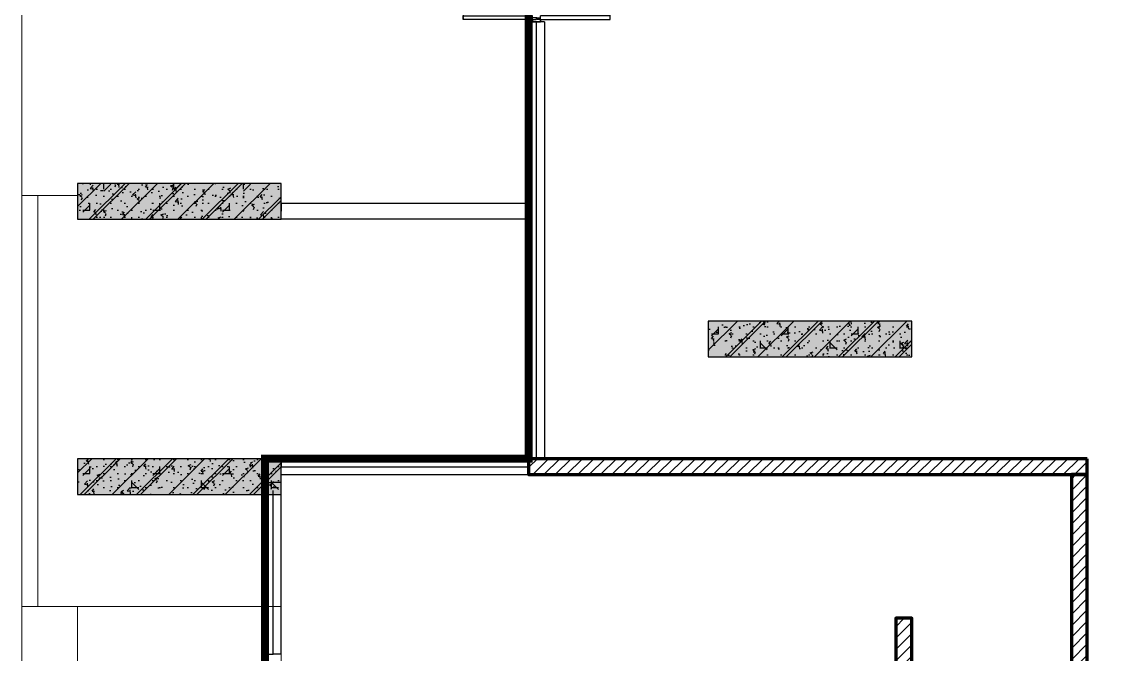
# Model space of a CAD drawing. Header units: millimetres. Extents: x 379264 to 1158416, y -283062 to 356890.
# Drawn here: x 935583.4 to 935856.2, y -26362.3 to -26203.8 of the extents above; entities that cross this region are included whole.
import ezdxf

# ---------------------------------------------------------------- set-up
doc = ezdxf.new("R2010")
doc.units = ezdxf.units.MM
doc.linetypes.add('CENTER', pattern=[2, 1.25, -0.25, 0.25, -0.25])
doc.linetypes.add('keyplan TANG 1$0$mb tang 1 TWB$0$Hidden10.5', pattern=[1.5, 1, -0.5])
for name, color, linetype in [('12PM. GRID', 8, 'CENTER'), ('BLOCK C - CHI TIET THANG 7 - 15T$0$DnW', 20, 'Continuous'), ('keyplan TANG 1$0$mb tang 1 TWB$0$Brick Wall', 250, 'Continuous'), ('keyplan TANG 1$0$mb tang 1 TWB$0$Curtain Line', 250, 'Continuous'), ('keyplan TANG 1$0$mb tang 1 TWB$0$Door', 250, 'Continuous'), ('keyplan TANG 1$0$mb tang 1 TWB$0$Glass', 250, 'Continuous'), ('keyplan TANG 1$0$mb tang 1 TWB$0$Wall Hatch', 250, 'Continuous'), ('keyplan TANG 1$0$MB_Cot tang 1$0$Concrete Hatch', 250, 'Continuous'), ('keyplan TANG 1$0$MB_Cot tang 1$0$Concrete Line', 250, 'Continuous'), ('keyplan TANG 1$0$MB_Cot tang 1$0$Concrete Solid', 250, 'Continuous')]:
    doc.layers.add(name, color=color, linetype=linetype)
for name, color, linetype, lineweight in [('keyplan TANG 1$0$Hatch vat lieu', 250, 'Continuous', 5), ('keyplan TANG 1$0$mb tang 1 TWB$0$Wall Line', 250, 'Continuous', 70), ('keyplan TANG 1$0$Net Thay khac', 250, 'Continuous', 15)]:
    doc.layers.add(name, color=color, linetype=linetype, lineweight=lineweight)

# ---------------------------------------------------------------- blocks, each defined once
blk = doc.blocks.new('*U100')
at = {"layer": 'keyplan TANG 1$0$mb tang 1 TWB$0$Wall Hatch'}
h = blk.add_hatch(dxfattribs=at)
h.set_pattern_fill('LINE10', color=256, scale=100, angle=45, style=0, pattern_type=2)
h.set_pattern_definition([(45, (-3625.000000000004, 5900), (-70.71067811865474, 70.71067811865476), [])])
h.paths.add_polyline_path([(-5.254241486341016e-12, -11825), (0, 0), (-200.0000000000001, 2.025046796916286e-13), (-200.0000000000053, -11825)])
at = {"layer": 'keyplan TANG 1$0$mb tang 1 TWB$0$Wall Line'}
blk.add_lwpolyline([(-5.254241486341016e-12, -11825), (0, 0), (-200.0000000000001, 2.025046796916286e-13), (-200.0000000000053, -11825)], close=True, dxfattribs=at)
blk = doc.blocks.new('keyplan TANG 1$0$mb tang 1 TWB$0$Door 1800-1')
at = {"color": 0, "linetype": 'ByBlock'}
for p, q in [((29.99999962575384, 100.0000000003201), (29.9999996257684, 970.0000000003201)), ((29.9999996257684, 970.0000000003201), (74.9999996257684, 970.0000000003201)), ((74.9999996257684, 970.0000000003201), (74.99999962575384, 100.0000000003201)), ((1724.999999999985, 970.0000000003201), (1725, 100.0000000003201)), ((1769.999999999985, 970.0000000003201), (1724.999999999985, 970.0000000003201)), ((1770, 100.0000000003201), (1769.999999999985, 970.0000000003201)), ((29.99999962575384, 100.0000000003201), (-3.742461558431387e-07, 100.000000000131)), ((-3.742461558431387e-07, 100.000000000131), (0, 0)), ((0, 0), (50, 4.074536263942719e-10)), ((29.99999962575384, 100.0000000003201), (29.99999979416316, 55.00000000033469)), ((29.99999962575384, 100.0000000003201), (74.99999962575384, 100.0000000003201)), ((49.99999979417771, 55.00000000046566), (29.99999979416316, 55.00000000033469)), ((49.99999979417771, 55.00000000046566), (50, 4.074536263942719e-10)), ((1770, 100.0000000003201), (1725, 100.0000000003201)), ((1749.999999831576, 55.00000000046566), (1769.999999831591, 55.00000000033469)), ((1749.999999831576, 55.00000000046566), (1749.999999625754, 4.074536263942719e-10)), ((1799.999999625754, 0), (1749.999999625754, 4.074536263942719e-10)), ((1770, 100.0000000003201), (1800, 100.000000000131)), ((1770, 100.0000000003201), (1769.999999831591, 55.00000000033469)), ((1800, 100.000000000131), (1799.999999625754, 0))]:
    blk.add_line(p, q, dxfattribs=at)
at = {"color": 0, "linetype": 'keyplan TANG 1$0$mb tang 1 TWB$0$Hidden10.5'}
for centre, start, end in [((29.99999962575384, 100.0000000003201), 0, 90), ((1770, 100.0000000003201), 90, 180)]:
    blk.add_arc(centre, 870.0000001871231, start, end, dxfattribs=at)
blk = doc.blocks.new('*U1408')
at = {"layer": 'keyplan TANG 1$0$mb tang 1 TWB$0$Door'}
blk.add_blockref('keyplan TANG 1$0$mb tang 1 TWB$0$Door 1800-1', (0, 0), dxfattribs=at)
blk = doc.blocks.new('*U1411')
at = {"layer": 'keyplan TANG 1$0$mb tang 1 TWB$0$Wall Hatch'}
h = blk.add_hatch(dxfattribs=at)
h.set_pattern_fill('LINE10', color=256, scale=100, angle=45, style=0, pattern_type=2)
h.set_pattern_definition([(45, (-3625.000000000002, 10725), (-70.71067811865474, 70.71067811865476), [])])
h.paths.add_polyline_path([(7000, -1.554090189870294e-12), (0, 0), (-1.580957587066223e-13, -200.0000000000001), (7000, -200.0000000000016)])
at = {"layer": 'keyplan TANG 1$0$mb tang 1 TWB$0$Wall Line'}
blk.add_lwpolyline([(7000, -1.554090189870294e-12), (0, 0), (-1.580957587066223e-13, -200.0000000000001), (7000, -200.0000000000016)], close=True, dxfattribs=at)
blk = doc.blocks.new('*U107')
at = {"layer": 'keyplan TANG 1$0$mb tang 1 TWB$0$Wall Hatch'}
h = blk.add_hatch(dxfattribs=at)
h.set_pattern_fill('LINE10', color=256, scale=100, angle=45, style=0, pattern_type=2)
h.set_pattern_definition([(45, (-3625, 15300), (-70.71067811865474, 70.71067811865476), [])])
h.paths.add_polyline_path([(-1.090461054786829e-12, -2425), (0, 0), (-200.0000000000001, 2.025046796916286e-13), (-200.0000000000011, -2425)])
at = {"layer": 'keyplan TANG 1$0$mb tang 1 TWB$0$Wall Line'}
blk.add_lwpolyline([(-1.090461054786829e-12, -2425), (0, 0), (-200.0000000000001, 2.025046796916286e-13), (-200.0000000000011, -2425)], close=True, dxfattribs=at)
blk = doc.blocks.new('*U1388')
at = {"layer": 'keyplan TANG 1$0$MB_Cot tang 1$0$Concrete Hatch'}
h = blk.add_hatch(dxfattribs=at)
h.set_pattern_fill('CONCRETE', color=256, scale=50, style=0, pattern_type=2)
h.set_pattern_definition([(45, (2000, -199.9999999999998), (-176.7766952966369, 176.7766952966369), []), (45, (2000, -149.9999999999998), (-353.5533905932737, 353.5533905932738), []), (49.99999999999999, (2000, -199.9999999999998), (358.6300913003767, -31.37606749129755), [37.5, -412.5]), (355, (2000, -199.9999999999998), (-69.3756668065, 376.0960668500059), [30, -330]), (100.4514, (2029.88584, -202.6146699999998), (289.2546908570108, 344.7197710304768), [31.870095, -350.571056]), (46.18420000000001, (2000, -99.99999999999983), (533.6205243128222, -82.75950716450905), [56.25, -618.75]), (96.6356, (2044.4683725, -106.8966534999998), (467.3313527743517, 487.0589354502209), [47.805144, -525.8565]), (351.1842, (2000, -99.99999999999983), (467.3309725668136, 487.0593004626623), [45, -495]), (21, (2050, -124.9999999999998), (298.4535260592309, -201.3094453326694), [37.5, -412.5]), (326.0000000000001, (2050, -124.9999999999998), (121.6576659607909, 362.5750225234265), [30, -330]), (71.4514, (2074.8711165, -141.7758029999998), (420.111314290745, 161.2652483549762), [31.870095, -350.571056]), (37.50000000000001, (2000, -199.9999999999998), (6.079927658645334, 166.4469269156558), [0, -326, 0, -335, 0, -331.25]), (7.499999999999999, (2000, -199.9999999999998), (131.5347687210743, 197.2058559411801), [0, -191, 0, -318.5, 0, -126.25]), (327.5, (1888.5, -199.9999999999998), (266.9112180862045, -11.2774358671899), [0, -125, 0, -390, 0, -517.5]), (317.5, (1838.5, -199.9999999999998), (291.5930846711931, 50.05249116615882), [0, -162.5, 0, -259, 0, -367.5]), (0, (2175, -24.99999999999983), (0, 875), [87.5, -787.5]), (0, (2437.5, 150.0000000000002), (0, 875), [87.5, -787.5]), (0, (2262.5, 500.0000000000002), (0, 875), [87.5, -350, 87.5, -350]), (90, (2175, -24.99999999999983), (-875, 5.35782974626967e-14), [87.5, -787.5]), (90, (2262.5, 500.0000000000002), (-875, 5.35782974626967e-14), [87.5, -787.5]), (90, (2525, 150.0000000000002), (-875, 5.35782974626967e-14), [87.5, -787.5]), (90, (2700, 412.5000000000002), (-875, 5.35782974626967e-14), [87.5, -787.5]), (135, (2262.5, -24.99999999999983), (-875.016357447105, 8.881784197001252e-14), [123.76, -1113.7]), (135, (2350, 500.0000000000002), (-875.016357447105, 8.881784197001252e-14), [123.76, -1113.7]), (45, (2437.5, 150.0000000000002), (8.881784197001252e-14, 875.016357447105), [123.76, -247.485, 123.76, -742.455]), (0, (1825, -199.9999999999998), (87.5, 87.5), [-175, 0])])
h.paths.add_polyline_path([(-250, 150), (-250, -299.9999999999998), (2300, -299.9999999999999), (2300, 150)])
at = {"layer": 'keyplan TANG 1$0$MB_Cot tang 1$0$Concrete Solid'}
blk.add_hatch(color=256, dxfattribs=at).paths.add_polyline_path([(-250, 150), (-250, -299.9999999999998), (2300, -299.9999999999999), (2300, 150)])
at = {"layer": 'keyplan TANG 1$0$MB_Cot tang 1$0$Concrete Line'}
blk.add_lwpolyline([(-250, 150), (-250, -299.9999999999998), (2300, -299.9999999999999), (2300, 150)], close=True, dxfattribs=at)
blk = doc.blocks.new('*U1389')
at = {"layer": 'keyplan TANG 1$0$MB_Cot tang 1$0$Concrete Hatch'}
h = blk.add_hatch(dxfattribs=at)
h.set_pattern_fill('CONCRETE', color=256, scale=50, style=0, pattern_type=2)
h.set_pattern_definition([(45, (2000, -399.9999999999998), (-176.7766952966369, 176.7766952966369), []), (45, (2000, -349.9999999999998), (-353.5533905932737, 353.5533905932738), []), (49.99999999999999, (2000, -399.9999999999998), (358.6300913003767, -31.37606749129755), [37.5, -412.5]), (355, (2000, -399.9999999999998), (-69.3756668065, 376.0960668500059), [30, -330]), (100.4514, (2029.88584, -402.6146699999998), (289.2546908570108, 344.7197710304768), [31.870095, -350.571056]), (46.18420000000001, (2000, -299.9999999999998), (533.6205243128222, -82.75950716450905), [56.25, -618.75]), (96.6356, (2044.4683725, -306.8966534999998), (467.3313527743517, 487.0589354502209), [47.805144, -525.8565]), (351.1842, (2000, -299.9999999999998), (467.3309725668136, 487.0593004626623), [45, -495]), (21, (2050, -324.9999999999998), (298.4535260592309, -201.3094453326694), [37.5, -412.5]), (326.0000000000001, (2050, -324.9999999999998), (121.6576659607909, 362.5750225234265), [30, -330]), (71.4514, (2074.8711165, -341.7758029999998), (420.111314290745, 161.2652483549762), [31.870095, -350.571056]), (37.50000000000001, (2000, -399.9999999999998), (6.079927658645334, 166.4469269156558), [0, -326, 0, -335, 0, -331.25]), (7.499999999999999, (2000, -399.9999999999998), (131.5347687210743, 197.2058559411801), [0, -191, 0, -318.5, 0, -126.25]), (327.5, (1888.5, -399.9999999999998), (266.9112180862045, -11.2774358671899), [0, -125, 0, -390, 0, -517.5]), (317.5, (1838.5, -399.9999999999998), (291.5930846711931, 50.05249116615882), [0, -162.5, 0, -259, 0, -367.5]), (0, (2175, -224.9999999999998), (0, 875), [87.5, -787.5]), (0, (2437.5, -49.99999999999983), (0, 875), [87.5, -787.5]), (0, (2262.5, 300.0000000000002), (0, 875), [87.5, -350, 87.5, -350]), (90, (2175, -224.9999999999998), (-875, 5.35782974626967e-14), [87.5, -787.5]), (90, (2262.5, 300.0000000000002), (-875, 5.35782974626967e-14), [87.5, -787.5]), (90, (2525, -49.99999999999983), (-875, 5.35782974626967e-14), [87.5, -787.5]), (90, (2700, 212.5000000000002), (-875, 5.35782974626967e-14), [87.5, -787.5]), (135, (2262.5, -224.9999999999998), (-875.016357447105, 8.881784197001252e-14), [123.76, -1113.7]), (135, (2350, 300.0000000000002), (-875.016357447105, 8.881784197001252e-14), [123.76, -1113.7]), (45, (2437.5, -49.99999999999983), (8.881784197001252e-14, 875.016357447105), [123.76, -247.485, 123.76, -742.455]), (0, (1825, -399.9999999999998), (87.5, 87.5), [-175, 0])])
h.paths.add_polyline_path([(-250, 50), (-250, -399.9999999999998), (2300, -399.9999999999999), (2300, 50)])
at = {"layer": 'keyplan TANG 1$0$MB_Cot tang 1$0$Concrete Solid'}
blk.add_hatch(color=256, dxfattribs=at).paths.add_polyline_path([(-250, 50), (-250, -399.9999999999998), (2300, -399.9999999999999), (2300, 50)])
at = {"layer": 'keyplan TANG 1$0$MB_Cot tang 1$0$Concrete Line'}
blk.add_lwpolyline([(-250, 50), (-250, -399.9999999999998), (2300, -399.9999999999999), (2300, 50)], close=True, dxfattribs=at)
blk = doc.blocks.new('keyplan TANG 1')
at = {"color": 7, "const_width": 100}
blk.add_lwpolyline([(76848.45467698967, 83550.26210417584), (76848.45467698967, 90049.99999513064), (80999.9993054535, 90049.99999512354), (80999.9993054535, 91824.99999273785), (76850.000000005, 91824.99999274027), (76850.000000005, 97424.99999273787), (79198.45461166167, 97424.99999590334), (79198.45461166167, 103724.9999999999), (82500.00071040692, 103725.2593077353), (82500.00071040692, 122524.7406868417)], dxfattribs=at)
at = {"layer": 'keyplan TANG 1$0$Hatch vat lieu'}
blk.add_lwpolyline([(76350.00000000105, 107024.740912749), (76350.00000000099, 101875.1297712792)], dxfattribs=at)
at = {"layer": 'keyplan TANG 1$0$mb tang 1 TWB$0$Curtain Line'}
for p, q in [((82500.0004982237, 109200.00023495025), (82600.0004982237, 109200.00023882592)), ((82500.0004982237, 109200.00023495025), (82500.00071040692, 103725.25930773525)), ((82700.0004982237, 109200.0002427016), (82600.0004982237, 109200.00023882592)), ((82700.0004982237, 109200.0002427016), (82700.00071040692, 103725.2593154866)), ((82499.99999903595, 106924.7407229531), (79398.4546106943, 106924.7407080029)), ((79398.4546106943, 106924.7407080029), (79398.45461117633, 106824.7407080029)), ((82499.99999903595, 106924.7407229531), (82499.99999951798, 106824.7407229531)), ((79398.45461165835, 106724.7407080029), (79398.45461117633, 106824.7407080029)), ((82500, 106724.7407229531), (82499.99999951798, 106824.7407229531)), ((82500, 106724.7407229531), (79398.45461165835, 106724.7407080029)), ((79398.45461165835, 103725.2593154866), (79398.45461165835, 103625.2593154866)), ((79398.45461165835, 103725.2593154866), (82500, 103725.2593154866)), ((82500, 103725.2593154866), (82500, 103625.2593154866)), ((82500.00071040692, 103725.25930773525), (82600.00071040692, 103725.25931161092)), ((82700.00071040692, 103725.2593154866), (82600.00071040692, 103725.25931161092)), ((79398.45461165835, 103525.2593154866), (79398.45461165835, 103625.2593154866)), ((79398.45461165835, 103525.2593154866), (82500, 103525.2593154866)), ((82500, 103525.2593154866), (82500, 103625.2593154866)), ((79198.45461165794, 101275.1297710254), (79198.454611658, 103425.2595413943)), ((79198.454611658, 103425.2595413943), (79298.454611658, 103425.2595413943)), ((79398.454611658, 103425.2595413943), (79298.454611658, 103425.2595413943)), ((79398.45461165794, 101275.1297710254), (79398.454611658, 103425.2595413943)), ((79198.45461165794, 101275.1297710254), (79298.45461165794, 101275.1297710254)), ((79398.45461165794, 101275.1297710254), (79298.45461165794, 101275.1297710254))]:
    blk.add_line(p, q, dxfattribs=at)
at = {"layer": 'keyplan TANG 1$0$mb tang 1 TWB$0$Glass'}
for p, q in [((82600.00071040692, 103725.259311611), (82600.00049822364, 109200.0002388259)), ((79398.45461165835, 103625.2593154866), (82500, 103625.2593154866)), ((79298.45461165794, 101275.1297710254), (79298.45461165794, 103324.9999999999))]:
    blk.add_line(p, q, dxfattribs=at)
at = {"layer": 'keyplan TANG 1$0$Net Thay khac'}
for p, q in [((76848.45461165847, 107024.740912749), (76150.00000000105, 107024.740912749)), ((79398.38068667735, 101875.129771279), (76150.00000000099, 101875.1297712792))]:
    blk.add_line(p, q, dxfattribs=at)
blk.add_lwpolyline([(76849.99999999744, 136499.9999970782), (76150.00000000105, 136499.9999970782), (76150.00000000099, 74804.87005053653, 0.2818337768156034), (77786.09354582714, 72132.8372692513), (81322.01928782777, 70327.96721871459, 0.1185413434814177), (82685.92574200156, 69999.99999999988), (99552.09518931291, 69999.99999999994)], format="xyb", dxfattribs=at)
for points in [[(76850.00000000105, 101875.1297712792), (76850.00000000105, 98875.12977127905)], [(79398.4170416785, 101875.1297703977), (79398.34433167608, 98875.129771279)]]:
    blk.add_lwpolyline(points, dxfattribs=at)
at = {"layer": 'keyplan TANG 1$0$mb tang 1 TWB$0$Brick Wall'}
for name, p in [('*U1411', (82500.00000000058, 103725.2593154866)), ('*U100', (89500.00000000058, 103525.2593154866)), ('*U107', (87300.0001383055, 101725.2596819985))]:
    blk.add_blockref(name, p, dxfattribs=at)
at = {"layer": 'keyplan TANG 1$0$mb tang 1 TWB$0$Door', "rotation": 90}
blk.add_blockref('*U1408', (82650.00262843142, 109200.0002430759), dxfattribs=at)
at = {"layer": 'keyplan TANG 1$0$mb tang 1 TWB$0$Door', "xscale": -1, "rotation": 270}
blk.add_blockref('*U1408', (82550.00262843142, 109200.0002430759), dxfattribs=at)
at = {"layer": 'keyplan TANG 1$0$MB_Cot tang 1$0$Concrete Line'}
for name, p in [('*U1389', (77100.00000000105, 107124.9999999998)), ('*U1388', (85000.00000000055, 105300.0000011647)), ('*U1388', (77100.00000000105, 103574.9999999999))]:
    blk.add_blockref(name, p, dxfattribs=at)
blk = doc.blocks.new('A$C0F1F2E69')
at = {"layer": 'BLOCK C - CHI TIET THANG 7 - 15T$0$DnW', "xscale": 0.02, "yscale": 0.02, "zscale": 0.02}
blk.add_blockref('keyplan TANG 1', (1907.087069346104, -92.84652750456007), dxfattribs=at)

msp = doc.modelspace()

# ---------------------------------------------------------------- block references
at = {"layer": '12PM. GRID'}
msp.add_blockref('A$C0F1F2E69', (932153.3460604745, -28294.96007476898), dxfattribs=at)

doc.saveas('drawing.dxf')
